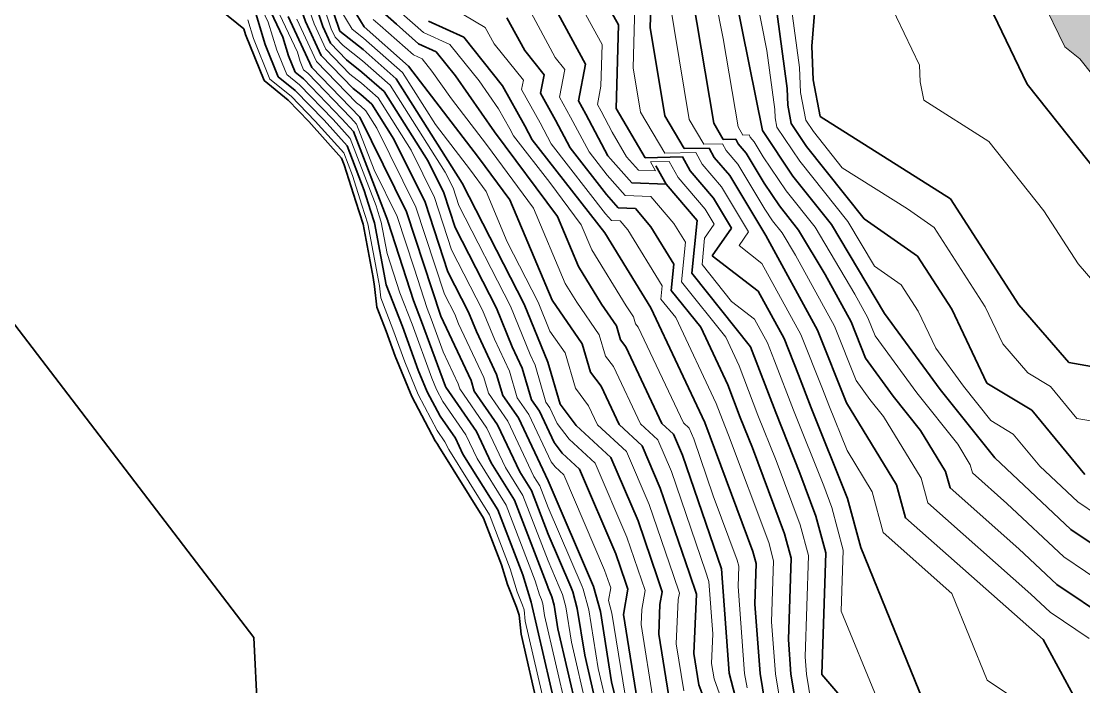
# Model space of a CAD drawing. Header units: millimetres. Extents: x -859836 to 307983, y -308065 to 649894.
# Drawn here: x -314593 to -197118, y -94236 to -20661 of the extents above; entities that cross this region are included whole.
import ezdxf

# ---------------------------------------------------------------- set-up
doc = ezdxf.new("R2010")
doc.units = ezdxf.units.MM
for name, color, linetype, lineweight in [('A-DETL-MBND', 5, 'Continuous', 9), ('C-TOPO', 7, 'Continuous', 9), ('C-TOPO-MAJR', 7, 'Continuous', 35), ('C-TOPO-MINR', 7, 'Continuous', 9)]:
    doc.layers.add(name, color=color, linetype=linetype, lineweight=lineweight)

msp = doc.modelspace()

# ---------------------------------------------------------------- hatches: boundary and pattern name
at = {"layer": 'A-DETL-MBND', "transparency": 33554585}
h = msp.add_hatch(color=1, dxfattribs=at)
h.paths.add_polyline_path([(-759872, -147838), (-751409, -147225), (-749609, -147143), (-733854, -145290), (-730653, -145570), (-721745, -145172), (-720814, -144887), (-719370, -144842), (-700946, -141995), (-695529, -141498), (-691142, -140868), (-678862, -139709), (-676064, -138561), (-673339, -137902), (-666588, -136592), (-665513, -135889), (-664558, -135218), (-662197, -133772), (-661519, -132852), (-659949, -130928), (-651084, -125443), (-650822, -125228), (-650213, -124939), (-646382, -122722), (-642214, -121295), (-640352, -120839), (-632919, -116639), (-632407, -116545), (-631232, -115977), (-624031, -110102), (-618435, -105784), (-615716, -103869), (-610671, -99638), (-609303, -97431), (-608187, -95168), (-606545, -92038), (-605546, -89814), (-602862, -83094), (-597357, -72506), (-595184, -69076), (-591888, -62294), (-588957, -58521), (-588686, -57663), (-586782, -51788), (-586421, -50671), (-585891, -49261), (-584837, -42142), (-583168, -34750), (-583236, -29503), (-581474, -24626), (-579291, -20446), (-577288, -10529), (-577844, -8379), (-576716, -5129), (-576923, -622), (-576761, 3433), (-577514, 8400), (-584433, 17478), (-591451, 26894), (-592059, 27631), (-594253, 29365), (-596698, 31520), (-606682, 39522), (-614114, 48456), (-617877, 53657), (-619367, 54812), (-621388, 57245), (-626371, 64609), (-630225, 76139), (-631882, 80641), (-631321, 82021), (-631047, 88615), (-629216, 99080), (-628971, 99848), (-627656, 101469), (-625202, 104951), (-622310, 108328), (-621916, 108853), (-618287, 112790), (-616954, 119597), (-611965, 123985), (-607391, 123672), (-603528, 125761), (-599346, 128280), (-596175, 130112), (-593901, 131920), (-587341, 139484), (-579017, 149394), (-573792, 168423), (-559581, 167597), (-555765, 171191), (-554261, 171958), (-551262, 173126), (-545079, 176205), (-536568, 178750), (-529133, 181370), (-526344, 189128), (-597518, 189128), (-597518, 207194), (-600686, 199575), (-609478, 188948), (-615919, 179175), (-616544, 177848), (-622914, 167950), (-630994, 157392), (-633191, 154309), (-645163, 133248), (-651286, 125168), (-651764, 119294), (-657364, 118029), (-668886, 104497), (-672322, 98230), (-678809, 91777), (-686744, 84898), (-689449, 82017), (-695207, 77404), (-695380, 71893), (-694273, 69271), (-689492, 45636), (-683652, 33844), (-677737, 19772), (-662028, -2904), (-651984, -24980), (-650691, -30222), (-651908, -42347), (-653635, -63919), (-656698, -68818), (-662024, -76036), (-666896, -86650), (-667567, -88913), (-681751, -105555), (-682213, -106748), (-682594, -107406), (-685917, -108622), (-692036, -110612), (-701719, -112727), (-713390, -117126), (-713858, -117303), (-715899, -118114), (-726309, -122425), (-732752, -123814), (-746954, -124818), (-750353, -125277), (-753407, -127865), (-764669, -132928), (-770641, -133394), (-784358, -129387), (-766211, -147534), (-765162, -147452), (-761763, -147700)])
h.paths.add_polyline_path([(-165073, -63985), (-152433, -63128), (-147212, -62558), (-145468, -61769), (-136004, -54982), (-133768, -53767), (-129949, -51511), (-119584, -45141), (-108212, -38110), (-106147, -37513), (-103534, -36430), (-95440, -33679), (-85435, -28121), (-81217, -27620), (-70310, -23490), (-69569, -23057), (-66354, -22120), (-63531, -20738), (-60354, -18737), (-51173, -14112), (-47726, -11549), (-46080, -8030), (-42098, 1247), (-71582, -3952), (-102491, 171344), (-31433, 183873), (-10665, 66090), (-8344, 71188), (-5480, 80840), (-4976, 82926), (-4345, 84088), (-2338, 91567), (-1942, 95428), (-648, 97607), (-1071, 98220), (-2510, 100800), (-3468, 101999), (-4531, 105589), (-4872, 106391), (-4883, 106838), (-4266, 108209), (-3836, 109670), (-3397, 110774), (-3406, 111243), (-3028, 112006), (-3263, 112804), (-5003, 115819), (-4795, 118868), (-5263, 125250), (-6517, 126820), (-6835, 127207), (-7506, 127369), (-7948, 127596), (-9992, 128520), (-10488, 129121), (-11669, 131806), (-11797, 132101), (-12046, 133135), (-12559, 133970), (-14267, 135969), (-16205, 140122), (-18451, 143457), (-18982, 145256), (-19057, 146525), (-18964, 150253), (-18988, 154876), (-19576, 155921), (-19786, 160906), (-20496, 162914), (-20826, 165369), (-20799, 166915), (-20107, 172970), (-19517, 173820), (-19312, 174558), (-18670, 176101), (-17060, 179067), (-15517, 180705), (-13911, 185702), (-4262, 188301), (-1645, 188923), (-105, 188210), (8503, 183584), (10926, 183912), (12005, 184043), (13640, 184361), (15131, 185109), (17172, 186245), (21649, 186967), (26966, 189922), (27822, 190382), (28403, 191056), (32119, 193617), (35169, 195832), (37685, 197143), (44902, 200225), (45756, 200160), (48502, 199127), (50290, 198574), (51191, 198365), (51921, 198324), (52221, 198344), (54759, 197846), (56032, 196790), (56464, 196469), (57692, 196367), (59108, 196361), (60941, 197154), (66233, 199839), (70130, 201192), (73048, 200979), (76924, 206128), (82127, 208080), (85344, 208780), (86075, 208372), (88573, 207914), (89729, 206890), (91276, 205317), (93776, 203937), (94137, 202344), (94391, 199786), (122336, 197831), (121797, 189716), (125647, 199482), (126089, 201383), (126324, 204787), (126905, 208036), (127554, 210427), (128482, 214073), (128746, 220996), (128473, 222544), (126624, 223852), (126936, 229764), (121612, 232554), (119877, 233364), (114690, 236608), (111762, 238823), (110636, 246522), (110029, 247546), (108783, 253509), (107371, 255011), (105531, 255323), (97841, 258447), (94527, 260036), (90352, 264357), (89017, 265316), (86132, 267662), (83932, 268416), (81219, 269590), (78181, 270815), (77485, 271254), (76016, 271688), (70070, 272996), (65720, 273763), (60235, 273305), (58972, 273395), (52899, 270581), (50487, 269940), (48782, 269681), (44888, 271379), (44155, 271664), (36008, 276151), (32279, 278102), (30572, 279889), (26209, 282046), (25647, 282628), (25305, 282619), (16014, 287701), (12948, 288678), (12218, 290013), (5109, 293561), (1173, 293491), (996, 295848), (-846, 297677), (-3706, 301772), (-4254, 303671), (-5166, 310755), (-5514, 312595), (-5824, 313912), (-11263, 323566), (-11006, 329168), (-11128, 331667), (-19570, 300160), (-119951, 327057), (-119803, 323213), (-126677, 316885), (-131916, 309583), (-138039, 307127), (-139811, 306218), (-145009, 304770), (-152454, 299923), (-155529, 293631), (-156974, 291356), (-164244, 289138), (-169538, 285729), (-171473, 283227), (-175794, 279460), (-179077, 276921), (-181978, 270226), (-183799, 266060), (-186962, 261812), (-188195, 260364), (-189518, 257544), (-192219, 254304), (-192584, 253707), (-193666, 250905), (-195467, 243388), (-196196, 242827), (-194515, 241920), (-193117, 240272), (-191870, 238552), (-189445, 238099), (-187379, 238829), (-181196, 237496), (-175260, 234188), (-174712, 233864), (-173921, 232781), (-172965, 231563), (-172393, 230212), (-171401, 229395), (-170346, 228036), (-168731, 226171), (-166947, 224795), (-166149, 223746), (-163251, 221790), (-159390, 213002), (-157244, 207107), (-158125, 203750), (-158684, 200374), (-157805, 198095), (-156223, 195786), (-156238, 193540), (-155648, 190949), (-154491, 184489), (-154880, 182143), (-154447, 180199), (-153070, 178898), (-149834, 176505), (-139965, 171530), (-138126, 170600), (-129357, 164765), (-128806, 164582), (-125625, 162125), (-121962, 159155), (-118169, 147987), (-115529, 142356), (-110100, 136364), (-104170, 130983), (-102874, 130179), (-102493, 125049), (-102587, 124307), (-102565, 123298), (-101236, 116731), (-101075, 108354), (-100903, 103207), (-100752, 100763), (-102347, 94828), (-103663, 92538), (-105020, 75873), (-113779, 78871), (-115927, 80336), (-116767, 79773), (-118030, 78279), (-120019, 71407), (-121727, 70570), (-124911, 67739), (-132123, 62869), (-134503, 61669), (-142143, 63655), (-144511, 65162), (-146330, 66255), (-93930, -25754), (-156629, -61462), (-204703, 22951), (-203169, 15882), (-200858, 9097), (-201011, 7340), (-201672, 4283), (-201800, 3453), (-202205, -1962), (-203074, -4336), (-205085, -7779), (-205398, -8805), (-204303, -12916), (-199204, -23507), (-197559, -24806), (-188446, -36297), (-186232, -39786), (-180001, -45528), (-178692, -50309), (-178316, -54011), (-176500, -58311), (-174921, -60229), (-168457, -62865), (-166443, -63531)])
h.paths.add_polyline_path([(-36382, 9575), (-36325, 9655), (-34497, 11838), (-31400, 15158), (-30158, 17103), (-28972, 19503), (-28725, 20204), (-24454, 28194), (-23969, 29653), (-22045, 35862), (-19945, 43004), (-18884, 49386), (-18505, 51142), (-18308, 51427), (-16088, 53703), (-14034, 56286), (-13124, 58389), (-12183, 60477), (-11466, 63512), (-44854, 57625), (-36383, 9584)])
h.paths.add_polyline_path([(-209307, 23977), (-205832, 24933), (-214036, 39337), (-155029, 72942), (-156196, 75860), (-157267, 77483), (-160083, 79252), (-162327, 81007), (-168562, 82322), (-171974, 82266), (-174895, 81970), (-178745, 82443), (-179832, 82459), (-182806, 83026), (-187870, 82820), (-190987, 82764), (-196740, 84867), (-206215, 90085), (-217797, 93191), (-220523, 94762), (-239193, 68099), (-236586, 66371), (-231472, 54327), (-229323, 51595), (-228392, 47968), (-224245, 38986), (-223941, 37016), (-223700, 36083), (-223413, 35510), (-223235, 34196), (-219932, 30913), (-219720, 30002), (-218890, 29933), (-218583, 30355), (-217413, 29932), (-217322, 28983), (-216667, 27680), (-215596, 26462), (-211752, 24276), (-211629, 24261)])
h.paths.add_polyline_path([(-104493, 32511), (-108740, 34478), (-111033, 34745), (-118279, 38197), (-121109, 39560), (-122686, 40146), (-124886, 42576), (-127774, 45075), (-127284, 49019), (-127353, 51467), (-126249, 53628), (-124638, 56522), (-122874, 56919), (-121333, 61662), (-118149, 64493), (-116851, 64289), (-109895, 61749), (-101431, 62897), (-97222, 57624), (-96994, 51839), (-95461, 45135), (-95182, 39024), (-97809, 35660), (-102505, 32673), (-103546, 32588)])
h.paths.add_polyline_path([(113952, 54850), (115144, 57676), (119371, 59200), (123981, 58308), (134122, 70221), (135206, 75484), (130794, 79482), (129640, 81238), (129018, 81691), (127052, 82907), (123829, 87412), (118436, 89438), (114649, 87913), (114523, 86104), (79787, 88533), (80974, 86559), (82982, 83414), (85870, 80693), (86415, 79732), (87156, 79254), (93254, 77937), (101112, 77088), (101690, 76657), (110303, 71926), (111655, 70038), (112330, 66003), (112029, 63955), (112025, 61722), (110833, 58895), (111202, 55882), (113573, 54992)])
h.paths.add_polyline_path([(46473, 90893), (46450, 90966), (46450, 90942)])
h.paths.add_polyline_path([(114914, 91699), (116742, 96586), (117222, 99339), (116281, 100813), (115714, 103134), (115083, 94112)])
h.paths.add_polyline_path([(77815, 91772), (81254, 140961), (77947, 134003), (77391, 132850), (76263, 127858), (75504, 126378), (70686, 116776), (69491, 114040), (69325, 112455), (69905, 111212), (72496, 104740), (73767, 102718), (74214, 102059), (75304, 98529), (75680, 97769), (77652, 92229)])
h.paths.add_polyline_path([(-430559, 174792), (-396358, 223636), (-410299, 232491), (-417613, 235355), (-425156, 238606), (-444149, 250578), (-452510, 252436), (-452510, 191303), (-451929, 191053), (-450916, 184024), (-444554, 181215), (-442283, 180124), (-434174, 176436)])
h.paths.add_polyline_path([(-462933, 188895), (-462489, 189128), (-463513, 189128)])
h.paths.add_polyline_path([(20902, 189411), (-15527, 199172), (-17080, 193377), (-157146, 230908), (-144206, 279204), (-133097, 276228), (-125333, 305205), (85106, 248818), (77341, 219841), (66233, 222817), (60021, 199635), (26079, 208730), (21836, 192894)])
h.paths.add_polyline_path([(-305163, 308526), (-297168, 312758), (-330807, 321772), (-305961, 308938)])
h.paths.add_polyline_path([(-101365, 344853), (-99267, 352685), (-106132, 348019), (-107260, 346432), (-107015, 346367)])
h.paths.add_polyline_path([(-77617, 359195), (-72055, 379953), (-74944, 376393), (-78127, 372078), (-79002, 371144), (-83284, 366025), (-86114, 364172), (-90178, 362561), (-78095, 359323)])
h.paths.add_polyline_path([(-70949, 384081), (-49147, 465447), (10755, 449396), (10427, 451476), (10340, 452557), (9561, 454240), (5848, 461010), (3088, 465731), (3916, 466341), (3829, 466873), (4301, 472115), (5273, 480727), (5235, 481311), (1254, 490409), (398, 499801), (248, 500675), (1538, 508051), (2399, 515172), (5336, 526780), (6042, 528818), (11319, 535892), (14764, 542803), (21028, 556609), (22026, 559450), (25679, 567225), (23762, 595967), (26857, 602002), (42608, 602571), (44738, 607162), (48181, 613963), (49550, 615647), (53154, 622325), (47956, 649894), (47874, 649894), (42817, 647426), (40858, 646138), (35158, 640491), (29786, 634475), (27764, 633773), (23010, 631806), (12648, 627092), (6576, 623443), (5459, 622546), (3132, 622423), (937, 621697), (-3757, 621182), (-10336, 620725), (-17509, 618636), (-20466, 617651), (-26978, 615727), (-29360, 614862), (-36198, 612616), (23495, 596621), (-6839, 483415), (-62468, 498321), (-61154, 491830), (-59928, 489468), (-56843, 481884), (-56752, 481249), (-55996, 465839), (-55728, 464742), (-55062, 458604), (-54604, 453643), (-54849, 452204), (-55585, 448717), (-57347, 441004), (-59178, 436511), (-62836, 421846), (-64420, 417337), (-65373, 414138), (-67663, 409612), (-67833, 408961), (-68221, 406728), (-67446, 402371), (-67164, 401641), (-67454, 400728), (-68102, 398277), (-69211, 394395), (-69530, 393435), (-70271, 388744), (-70595, 386619)])
h.paths.add_polyline_path([(-72390, 518021), (-67541, 536118), (-118601, 549800), (-111350, 544573), (-102792, 541248), (-98322, 538930), (-89693, 534294), (-86179, 534292), (-80614, 527648), (-74938, 522052), (-72698, 518856)])
h.paths.add_polyline_path([(-136180, 559285), (-135118, 563249), (-136667, 559600)])
h.paths.add_polyline_path([(-54600, 584415), (-47886, 609472), (-50553, 609641), (-55313, 609698), (-62008, 606325), (-64948, 609251), (-80643, 608301), (-83770, 607896), (-87388, 606897), (-94432, 606828), (-97621, 607514), (-101540, 606576), (-111704, 601349), (-115028, 602044), (-116464, 600991), (-56960, 585047)])
h.paths.add_polyline_path([(-105893, 632098), (-77034, 642660), (-60117, 645580), (-52045, 639137), (-36907, 649894), (-98339, 649894), (-105228, 633665)])

# ---------------------------------------------------------------- linework, layer by layer
at = {"layer": 'C-TOPO', "lineweight": 35}
for p, q in [((-289998, -21516), (-292497, -19471)), ((-289807, -22137), (-289998, -21516)), ((-287747, -27227), (-289807, -22137)), ((-285070, -29403), (-287747, -27227)), ((-282792, -31762), (-285070, -29403)), ((-279176, -35783), (-282792, -31762)), ((-278890, -36525), (-279176, -35783)), ((-277614, -40573), (-278890, -36525)), ((-276798, -43111), (-277614, -40573)), ((-275689, -48986), (-276798, -43111)), ((-275521, -49993), (-275689, -48986)), ((-275277, -52259), (-275521, -49993)), ((-274241, -54915), (-275277, -52259)), ((-315773, -53585), (-288876, -88796)), ((-273234, -57674), (-274241, -54915)), ((-271423, -62131), (-273234, -57674)), ((-268813, -67039), (-271423, -62131)), ((-268558, -67407), (-268813, -67039)), ((-268434, -67668), (-268558, -67407)), ((-263488, -75605), (-268434, -67668)), ((-261509, -80752), (-263488, -75605)), ((-260840, -82915), (-261509, -80752)), ((-259854, -85425), (-260840, -82915)), ((-259547, -86307), (-259854, -85425)), ((-259330, -88438), (-259547, -86307)), ((-288876, -88796), (-287023, -125711)), ((-257299, -97166), (-259330, -88438))]:
    msp.add_line(p, q, dxfattribs=at)
at = {"layer": 'C-TOPO-MAJR'}
for p, q in [((-241287, -12415), (-238036, -31923)), ((-236468, -13738), (-232653, -32739)), ((-226359, -13273), (-227182, -23433)), ((-210176, -13469), (-203372, -27602)), ((-231648, -15061), (-229917, -28086)), ((-251371, -15951), (-248556, -21070)), ((-280796, -17494), (-279355, -21759)), ((-279176, -17176), (-276680, -21294)), ((-244922, -16742), (-245044, -21353)), ((-284034, -18130), (-283170, -20689)), ((-282415, -17812), (-281262, -21224)), ((-256138, -18110), (-252191, -25397)), ((-288892, -19083), (-287615, -23219)), ((-286985, -19618), (-285676, -22425)), ((-274669, -19631), (-273120, -20977)), ((-285077, -20153), (-282459, -25766)), ((-283170, -20689), (-281424, -24430)), ((-273120, -20977), (-270671, -23141)), ((-269559, -20661), (-265671, -22428)), ((-260905, -20269), (-258931, -23912)), ((-248556, -21070), (-248801, -30292)), ((-281262, -21224), (-280390, -23095)), ((-279355, -21759), (-276800, -23783)), ((-276680, -21294), (-271782, -25621)), ((-245044, -21353), (-243418, -31107)), ((-287615, -23219), (-286170, -26791)), ((-285676, -22425), (-285037, -24493)), ((-280390, -23095), (-278623, -24923)), ((-270671, -23141), (-268727, -24024)), ((-265671, -22428), (-261369, -27785)), ((-227182, -23433), (-227038, -27127)), ((-285037, -24493), (-284315, -26279)), ((-281424, -24430), (-277892, -28087)), ((-276800, -23783), (-273127, -27028)), ((-268727, -24024), (-266576, -26703)), ((-258931, -23912), (-256780, -26591)), ((-282459, -25766), (-277160, -31252)), ((-278623, -24923), (-276920, -26273)), ((-271782, -25621), (-264047, -35721)), ((-252191, -25397), (-252990, -29456)), ((-286170, -26791), (-284291, -28318)), ((-284315, -26279), (-283375, -27042)), ((-276920, -26273), (-274471, -28436)), ((-266576, -26703), (-262269, -32878)), ((-256780, -26591), (-257180, -28620)), ((-283375, -27042), (-279136, -31431)), ((-277892, -28087), (-277040, -28762)), ((-273127, -27028), (-265826, -38564)), ((-261369, -27785), (-258902, -32231)), ((-229917, -28086), (-229846, -29933)), ((-227038, -27127), (-226254, -31201)), ((-203372, -27602), (-191212, -42935)), ((-284291, -28318), (-281112, -31610)), ((-277040, -28762), (-275816, -29844)), ((-274471, -28436), (-269604, -36126)), ((-257180, -28620), (-255535, -31585)), ((-275816, -29844), (-273382, -33689)), ((-252990, -29456), (-252168, -30938)), ((-248801, -30292), (-245606, -35748)), ((-229846, -29933), (-229454, -31970)), ((-281112, -31610), (-278575, -34431)), ((-279136, -31431), (-277867, -32841)), ((-277160, -31252), (-271996, -41736)), ((-255535, -31585), (-253904, -34650)), ((-252168, -30938), (-249721, -35536)), ((-243418, -31107), (-241289, -34745)), ((-226254, -31201), (-211836, -40311)), ((-277867, -32841), (-274060, -42740)), ((-262269, -32878), (-255318, -42234)), ((-258902, -32231), (-258086, -33764)), ((-238036, -31923), (-236971, -33742)), ((-232653, -32739), (-229265, -37780)), ((-229454, -31970), (-227759, -34491)), ((-273382, -33689), (-269939, -40678)), ((-258086, -33764), (-250064, -44069)), ((-236971, -33742), (-235597, -33713)), ((-235597, -33713), (-235315, -34225)), ((-278575, -34431), (-276671, -39381)), ((-253904, -34650), (-249893, -39802)), ((-241289, -34745), (-238541, -34687)), ((-238541, -34687), (-237976, -35711)), ((-235315, -34225), (-234459, -35227)), ((-234459, -35227), (-232464, -38549)), ((-227759, -34491), (-221378, -42506)), ((-269604, -36126), (-267883, -39621)), ((-264047, -35721), (-260572, -40399)), ((-249721, -35536), (-247092, -38522)), ((-245606, -35748), (-241485, -35662)), ((-241485, -35662), (-240638, -37198)), ((-237976, -35711), (-236265, -37714)), ((-243300, -38684), (-244428, -36636)), ((-240638, -37198), (-238071, -40202)), ((-265826, -38564), (-258980, -51951)), ((-247092, -38522), (-243300, -38684)), ((-243300, -38684), (-239878, -42689)), ((-236265, -37714), (-232275, -44360)), ((-232464, -38549), (-230770, -41070)), ((-229265, -37780), (-225011, -43124)), ((-276671, -39381), (-275977, -41581)), ((-267883, -39621), (-266619, -43466)), ((-249893, -39802), (-248578, -41295)), ((-269939, -40678), (-267411, -48368)), ((-260572, -40399), (-255905, -51511)), ((-238071, -40202), (-236076, -43525)), ((-230770, -41070), (-228643, -43742)), ((-211836, -40311), (-204290, -51999)), ((-275977, -41581), (-275534, -42960)), ((-271996, -41736), (-268204, -53270)), ((-255318, -42234), (-252985, -47790)), ((-248578, -41295), (-246682, -41376)), ((-246682, -41376), (-244971, -43379)), ((-275534, -42960), (-274241, -49805)), ((-274060, -42740), (-274052, -42766)), ((-274052, -42766), (-274046, -42783)), ((-274046, -42783), (-274031, -42864)), ((-274031, -42864), (-271223, -51538)), ((-244971, -43379), (-242437, -47510)), ((-239878, -42689), (-240458, -48499)), ((-225011, -43124), (-219131, -52970)), ((-221378, -42506), (-215483, -46640)), ((-266619, -43466), (-262055, -52391)), ((-250064, -44069), (-244996, -52330)), ((-236076, -43525), (-238189, -46583)), ((-232275, -44360), (-226538, -54820)), ((-228643, -43742), (-225703, -48665)), ((-238189, -46583), (-233110, -50515)), ((-215483, -46640), (-211711, -52485)), ((-252985, -47790), (-250451, -51921)), ((-242437, -47510), (-242727, -50414)), ((-267411, -48368), (-265130, -52830)), ((-240458, -48499), (-233946, -56670)), ((-225703, -48665), (-222835, -53895)), ((-274241, -49805), (-272441, -54425)), ((-242727, -50414), (-239471, -54500)), ((-271223, -51538), (-270323, -53847)), ((-255905, -51511), (-252575, -56332)), ((-233110, -50515), (-230242, -55745)), ((-265130, -52830), (-264258, -54958)), ((-262055, -52391), (-260311, -56646)), ((-258980, -51951), (-256364, -58334)), ((-250451, -51921), (-248785, -54331)), ((-244996, -52330), (-239012, -65017)), ((-211711, -52485), (-207832, -60655)), ((-204290, -51999), (-198754, -58403)), ((-270323, -53847), (-267696, -61045)), ((-268204, -53270), (-264861, -60390)), ((-222835, -53895), (-221238, -57906)), ((-219131, -52970), (-213003, -61384)), ((-272441, -54425), (-270690, -59223)), ((-264258, -54958), (-262029, -59705)), ((-248785, -54331), (-248328, -55890)), ((-239471, -54500), (-236479, -60843)), ((-226538, -54820), (-223345, -62843)), ((-252575, -56332), (-251660, -59449)), ((-248328, -55890), (-247743, -56668)), ((-230242, -55745), (-228645, -59757)), ((-260311, -56646), (-259197, -59019)), ((-247743, -56668), (-243754, -65126)), ((-233946, -56670), (-231179, -63930)), ((-256364, -58334), (-254992, -63009)), ((-221238, -57906), (-218174, -62114)), ((-198754, -58403), (-184962, -60766)), ((-270690, -59223), (-269705, -61646)), ((-262029, -59705), (-261345, -62035)), ((-259197, -59019), (-258168, -62522)), ((-251660, -59449), (-250490, -61006)), ((-228645, -59757), (-227262, -63386)), ((-267696, -61045), (-267684, -61074)), ((-267684, -61074), (-267667, -61106)), ((-264861, -60390), (-264521, -61548)), ((-250490, -61006), (-248495, -65235)), ((-236479, -60843), (-235096, -64473)), ((-207832, -60655), (-202856, -63672)), ((-269705, -61646), (-268286, -64313)), ((-267667, -61106), (-264268, -66016)), ((-264521, -61548), (-261949, -65264)), ((-261345, -62035), (-259630, -64513)), ((-218174, -62114), (-215152, -65892)), ((-213003, -61384), (-206959, -68941)), ((-258168, -62522), (-257311, -63761)), ((-254992, -63009), (-253237, -65345)), ((-227262, -63386), (-223243, -73427)), ((-223345, -62843), (-217815, -71931)), ((-268286, -64313), (-266587, -66768)), ((-259630, -64513), (-256337, -71472)), ((-257311, -63761), (-255664, -67240)), ((-235096, -64473), (-233756, -67820)), ((-231179, -63930), (-228500, -70623)), ((-202856, -63672), (-197003, -70756)), ((-261949, -65264), (-259479, -70484)), ((-253237, -65345), (-249407, -68890)), ((-248495, -65235), (-245942, -67599)), ((-243754, -65126), (-242477, -66308)), ((-239012, -65017), (-233695, -79270)), ((-266587, -66768), (-265763, -68508)), ((-264268, -66016), (-262621, -69496)), ((-242477, -66308), (-241474, -68644)), ((-215152, -65892), (-212387, -70436)), ((-255664, -67240), (-254787, -68408)), ((-245942, -67599), (-243935, -72271)), ((-233756, -67820), (-230211, -77322)), ((-265763, -68508), (-261909, -74693)), ((-254787, -68408), (-252872, -70181)), ((-249407, -68890), (-246396, -75898)), ((-241474, -68644), (-237179, -81217)), ((-206959, -68941), (-198542, -76846)), ((-262621, -69496), (-260052, -73619)), ((-259479, -70484), (-258194, -72545)), ((-252872, -70181), (-248858, -79525)), ((-212387, -70436), (-211899, -72243)), ((-256337, -71472), (-251319, -83152)), ((-228500, -70623), (-226727, -75374)), ((-258194, -72545), (-256337, -77376)), ((-243935, -72271), (-240714, -81701)), ((-217815, -71931), (-216839, -75545)), ((-211899, -72243), (-204289, -78983)), ((-260052, -73619), (-256370, -83195)), ((-223243, -73427), (-221779, -78847)), ((-261909, -74693), (-259148, -81874)), ((-246396, -75898), (-244249, -82185)), ((-226727, -75374), (-225629, -79439)), ((-216839, -75545), (-201619, -89025)), ((-256337, -77376), (-253843, -83181)), ((-230211, -77322), (-229479, -80032)), ((-198542, -76846), (-194198, -79779)), ((-248858, -79525), (-247784, -82668)), ((-233695, -79270), (-233329, -80625)), ((-225629, -79439), (-226079, -92884)), ((-221779, -78847), (-213943, -98016)), ((-204289, -78983), (-200080, -82936)), ((-233329, -80625), (-233479, -85106)), ((-229479, -80032), (-229779, -88995)), ((-259148, -81874), (-258215, -84892)), ((-244249, -82185), (-243727, -83729)), ((-240714, -81701), (-239932, -84018)), ((-237179, -81217), (-236322, -92730)), ((-256370, -83195), (-256359, -83230)), ((-256359, -83230), (-255916, -84312)), ((-253843, -83181), (-253618, -83732)), ((-251319, -83152), (-250563, -85917)), ((-247784, -82668), (-247523, -83441)), ((-200080, -82936), (-191393, -88802)), ((-255916, -84312), (-255664, -85234)), ((-253618, -83732), (-253114, -85575)), ((-247523, -83441), (-248013, -86258)), ((-243727, -83729), (-243972, -85138)), ((-239932, -84018), (-240219, -90573)), ((-258215, -84892), (-255380, -97070)), ((-255664, -85234), (-255249, -87824)), ((-253114, -85575), (-252283, -90757)), ((-243972, -85138), (-244116, -88416)), ((-233479, -85106), (-232908, -92781)), ((-250563, -85917), (-249318, -93689)), ((-248013, -86258), (-246352, -96622)), ((-255249, -87824), (-253123, -96958)), ((-244116, -88416), (-243009, -95324)), ((-229779, -88995), (-229493, -92833)), ((-201619, -89025), (-197234, -97030)), ((-252283, -90757), (-250866, -96846)), ((-240219, -90573), (-239665, -94027)), ((-236322, -92730), (-233747, -102587)), ((-232908, -92781), (-232366, -95956)), ((-249318, -93689), (-248609, -96734)), ((-229493, -92833), (-228410, -99182)), ((-226079, -92884), (-221176, -98599)), ((-239665, -94027), (-237703, -99361))]:
    msp.add_line(p, q, dxfattribs=at)
at = {"layer": 'C-TOPO-MINR'}
for p, q in [((-204303, -12916), (-199204, -23507)), ((-238877, -13076), (-236970, -22577)), ((-234058, -14400), (-232150, -23900)), ((-253755, -17031), (-251781, -20674)), ((-243166, -16884), (-240727, -31515)), ((-283225, -17971), (-282216, -20956)), ((-281605, -17653), (-280309, -21491)), ((-218679, -18451), (-215277, -25517)), ((-287939, -19351), (-287284, -20754)), ((-286031, -19886), (-284067, -24095)), ((-279266, -19468), (-278018, -21526)), ((-273664, -18800), (-271339, -20819)), ((-265665, -19960), (-263288, -21348)), ((-258521, -19189), (-255561, -24655)), ((-246739, -18906), (-246922, -25822)), ((-229415, -19247), (-228549, -25760)), ((-289543, -20514), (-288904, -22582)), ((-287284, -20754), (-286326, -23856)), ((-284124, -20421), (-281942, -25098)), ((-282216, -20956), (-280907, -23762)), ((-275675, -20462), (-274900, -21135)), ((-274900, -21135), (-271227, -24381)), ((-271339, -20819), (-270115, -21901)), ((-251781, -20674), (-250373, -23233)), ((-280309, -21491), (-279872, -22427)), ((-278018, -21526), (-276740, -22538)), ((-270115, -21901), (-267199, -23226)), ((-263288, -21348), (-262301, -23170)), ((-288904, -22582), (-287098, -27047)), ((-279872, -22427), (-278989, -23341)), ((-278989, -23341), (-276860, -25028)), ((-276740, -22538), (-272455, -26324)), ((-267199, -23226), (-263973, -27244)), ((-262301, -23170), (-259075, -27188)), ((-250373, -23233), (-250496, -27844)), ((-236970, -22577), (-235344, -32331)), ((-286326, -23856), (-285242, -26535)), ((-284067, -24095), (-283748, -25129)), ((-280907, -23762), (-278258, -26505)), ((-271227, -24381), (-270255, -24822)), ((-255561, -24655), (-254485, -25994)), ((-232150, -23900), (-231285, -30413)), ((-199204, -23507), (-197559, -24806)), ((-283748, -25129), (-283387, -26022)), ((-281942, -25098), (-277526, -29670)), ((-276860, -25028), (-273799, -27732)), ((-270255, -24822), (-269179, -26162)), ((-246922, -25822), (-246110, -30700)), ((-228549, -25760), (-228442, -28530)), ((-215277, -25517), (-215205, -27364)), ((-197559, -24806), (-188446, -36297)), ((-285242, -26535), (-283833, -27680)), ((-283387, -26022), (-282917, -26404)), ((-282917, -26404), (-278148, -31341)), ((-278258, -26505), (-276980, -27517)), ((-272455, -26324), (-268804, -32092)), ((-269179, -26162), (-267026, -29249)), ((-254485, -25994), (-255085, -29038)), ((-287098, -27047), (-284749, -28956)), ((-283833, -27680), (-280124, -31520)), ((-276980, -27517), (-275144, -29140)), ((-273799, -27732), (-267715, -37345)), ((-263973, -27244), (-261819, -30331)), ((-259075, -27188), (-259275, -28203)), ((-250496, -27844), (-250896, -29874)), ((-215205, -27364), (-214813, -29401)), ((-284749, -28956), (-282100, -31699)), ((-275144, -29140), (-271493, -34908)), ((-267026, -29249), (-263158, -34299)), ((-259275, -28203), (-257218, -31908)), ((-255085, -29038), (-253851, -31262)), ((-228442, -28530), (-227854, -31585)), ((-277526, -29670), (-277100, -30007)), ((-277100, -30007), (-276488, -30548)), ((-261819, -30331), (-260585, -32555)), ((-250896, -29874), (-250484, -30615)), ((-231285, -30413), (-231249, -31336)), ((-214813, -29401), (-207604, -33956)), ((-282100, -31699), (-278928, -35226)), ((-280124, -31520), (-278221, -33636)), ((-278148, -31341), (-277514, -32047)), ((-276488, -30548), (-275271, -32470)), ((-253851, -31262), (-251812, -35093)), ((-250484, -30615), (-249261, -32914)), ((-246110, -30700), (-243447, -35247)), ((-240727, -31515), (-239130, -34244)), ((-231249, -31336), (-231053, -32354)), ((-227854, -31585), (-227007, -32846)), ((-277514, -32047), (-275575, -37086)), ((-275271, -32470), (-270968, -41207)), ((-268804, -32092), (-264936, -37142)), ((-260585, -32555), (-260177, -33321)), ((-257218, -31908), (-255995, -34207)), ((-235344, -32331), (-234812, -33241)), ((-231053, -32354), (-228512, -36135)), ((-227007, -32846), (-223816, -36854)), ((-278221, -33636), (-275365, -41060)), ((-260177, -33321), (-256166, -38473)), ((-249261, -32914), (-247664, -35642)), ((-234812, -33241), (-234125, -33226)), ((-234125, -33226), (-233984, -33482)), ((-233984, -33482), (-233556, -33983)), ((-233556, -33983), (-232558, -35644)), ((-207604, -33956), (-201524, -41623)), ((-278928, -35226), (-277976, -37701)), ((-271493, -34908), (-268911, -40150)), ((-263158, -34299), (-257945, -41316)), ((-255995, -34207), (-249979, -41935)), ((-251812, -35093), (-249807, -37669)), ((-243447, -35247), (-240013, -35175)), ((-240013, -35175), (-239307, -36455)), ((-239130, -34244), (-237069, -34200)), ((-237069, -34200), (-236645, -34968)), ((-236645, -34968), (-235362, -36470)), ((-247664, -35642), (-246349, -37135)), ((-245017, -36192), (-242957, -36149)), ((-244453, -37216), (-245017, -36192)), ((-242957, -36149), (-241969, -37941)), ((-232558, -35644), (-230017, -39425)), ((-228512, -36135), (-223195, -42815)), ((-275575, -37086), (-273025, -42265)), ((-267715, -37345), (-266854, -39092)), ((-264936, -37142), (-263199, -39481)), ((-246349, -37135), (-244453, -37216)), ((-239307, -36455), (-237168, -38958)), ((-235362, -36470), (-232369, -41454)), ((-223816, -36854), (-216607, -41409)), ((-277976, -37701), (-276940, -40988)), ((-256166, -38473), (-252691, -43151)), ((-249807, -37669), (-247835, -39909)), ((-241969, -37941), (-238975, -41446)), ((-266854, -39092), (-266222, -41015)), ((-263199, -39481), (-260866, -45037)), ((-247835, -39909), (-244991, -40030)), ((-237168, -38958), (-234176, -43942)), ((-230017, -39425), (-226827, -43433)), ((-276940, -40988), (-276278, -43049)), ((-275365, -41060), (-275014, -42174)), ((-268911, -40150), (-267015, -45917)), ((-266222, -41015), (-260517, -52171)), ((-244991, -40030), (-242424, -43034)), ((-275014, -42174), (-274790, -42871)), ((-273025, -42265), (-271152, -47962)), ((-270968, -41207), (-267808, -50819)), ((-257945, -41316), (-254445, -49651)), ((-249979, -41935), (-249321, -42682)), ((-238975, -41446), (-237977, -43107)), ((-232369, -41454), (-231522, -42715)), ((-216607, -41409), (-213660, -43476)), ((-201524, -41623), (-197751, -47467)), ((-276278, -43049), (-275093, -49323)), ((-274790, -42871), (-274136, -46334)), ((-252691, -43151), (-251525, -45929)), ((-249321, -42682), (-248373, -42722)), ((-248373, -42722), (-247518, -43724)), ((-242424, -43034), (-241157, -45100)), ((-237977, -43107), (-239033, -44636)), ((-231522, -42715), (-230459, -44051)), ((-226827, -43433), (-222417, -50817)), ((-223195, -42815), (-220255, -47738)), ((-247518, -43724), (-243716, -49920)), ((-239033, -44636), (-239323, -47541)), ((-234176, -43942), (-235232, -45471)), ((-230459, -44051), (-228989, -46512)), ((-213660, -43476), (-208000, -52242)), ((-260866, -45037), (-257443, -51731)), ((-241157, -45100), (-241592, -49457)), ((-235232, -45471), (-232693, -47437)), ((-274136, -46334), (-272732, -50671)), ((-267015, -45917), (-263592, -52611)), ((-251525, -45929), (-247723, -52125)), ((-228989, -46512), (-224687, -54358)), ((-271152, -47962), (-269714, -52404)), ((-239323, -47541), (-236067, -51627)), ((-232693, -47437), (-228390, -55283)), ((-220255, -47738), (-217307, -49805)), ((-197751, -47467), (-194983, -50669)), ((-275093, -49323), (-274994, -49916)), ((-274994, -49916), (-274850, -51248)), ((-254445, -49651), (-253178, -51716)), ((-243716, -49920), (-243861, -51372)), ((-241592, -49457), (-236708, -55585)), ((-217307, -49805), (-215421, -52727)), ((-274850, -51248), (-273500, -54713)), ((-272732, -50671), (-271382, -54136)), ((-267808, -50819), (-266667, -53050)), ((-243861, -51372), (-242233, -53415)), ((-236067, -51627), (-233528, -53593)), ((-222417, -50817), (-220983, -53432)), ((-269714, -52404), (-269263, -53559)), ((-263592, -52611), (-262284, -55802)), ((-260517, -52171), (-258338, -57490)), ((-257443, -51731), (-256135, -54922)), ((-253178, -51716), (-250680, -55332)), ((-247723, -52125), (-246891, -53331)), ((-215421, -52727), (-213482, -56813)), ((-208000, -52242), (-206061, -56327)), ((-269263, -53559), (-267929, -57216)), ((-266667, -53050), (-266231, -54114)), ((-246891, -53331), (-246662, -54110)), ((-242233, -53415), (-237746, -62930)), ((-233528, -53593), (-232094, -56208)), ((-220983, -53432), (-220184, -55438)), ((-273500, -54713), (-272186, -58312)), ((-271382, -54136), (-269193, -60134)), ((-266231, -54114), (-263445, -60047)), ((-256135, -54922), (-254470, -57333)), ((-246662, -54110), (-246369, -54499)), ((-246369, -54499), (-241383, -65071)), ((-224687, -54358), (-222291, -60375)), ((-262284, -55802), (-260613, -59362)), ((-250680, -55332), (-249994, -57670)), ((-236708, -55585), (-235213, -58757)), ((-232094, -56208), (-231296, -58213)), ((-228390, -55283), (-225995, -61300)), ((-220184, -55438), (-215589, -61749)), ((-206061, -56327), (-203293, -59529)), ((-267929, -57216), (-266278, -60733)), ((-258338, -57490), (-257781, -58676)), ((-254470, -57333), (-253326, -61229)), ((-213482, -56813), (-210418, -61020)), ((-272186, -58312), (-270716, -61931)), ((-257781, -58676), (-256580, -62766)), ((-249994, -57670), (-249116, -58837)), ((-231296, -58213), (-229220, -63658)), ((-260613, -59362), (-259757, -62279)), ((-249116, -58837), (-246125, -65181)), ((-235213, -58757), (-233137, -64202)), ((-203293, -59529), (-200805, -61038)), ((-269193, -60134), (-268695, -61360)), ((-266278, -60733), (-266110, -61305)), ((-263445, -60047), (-262933, -61792)), ((-222291, -60375), (-220759, -62478)), ((-210418, -61020), (-207396, -64798)), ((-200805, -61038), (-197878, -64580)), ((-270716, -61931), (-268596, -65916)), ((-268695, -61360), (-267977, -62709)), ((-266110, -61305), (-263108, -65640)), ((-262933, -61792), (-260789, -64889)), ((-253326, -61229), (-251863, -63176)), ((-225995, -61300), (-225303, -63115)), ((-215589, -61749), (-211056, -67416)), ((-267977, -62709), (-265427, -66392)), ((-259757, -62279), (-258470, -64137)), ((-256580, -62766), (-256151, -63385)), ((-256151, -63385), (-255328, -65125)), ((-251863, -63176), (-250866, -65290)), ((-237746, -62930), (-237054, -64745)), ((-225303, -63115), (-223294, -68135)), ((-220759, -62478), (-219248, -64367)), ((-258470, -64137), (-256001, -69356)), ((-233137, -64202), (-231128, -69222)), ((-229220, -63658), (-225872, -72025)), ((-219248, -64367), (-215101, -71184)), ((-197878, -64580), (-190982, -65761)), ((-263108, -65640), (-261050, -69990)), ((-260789, -64889), (-257908, -70978)), ((-255328, -65125), (-254012, -66876)), ((-250866, -65290), (-247675, -68244)), ((-246125, -65181), (-244210, -66953)), ((-241383, -65071), (-240745, -65662)), ((-240745, -65662), (-240243, -66830)), ((-237054, -64745), (-236384, -66418)), ((-207396, -64798), (-204908, -66306)), ((-268596, -65916), (-267746, -67144)), ((-265427, -66392), (-264192, -69002)), ((-254012, -66876), (-251140, -69535)), ((-244210, -66953), (-242704, -70457)), ((-240243, -66830), (-238096, -73117)), ((-236384, -66418), (-231953, -78296)), ((-204908, -66306), (-201981, -69848)), ((-267746, -67144), (-267335, -68014)), ((-267335, -68014), (-262838, -75229)), ((-223294, -68135), (-220529, -72679)), ((-211056, -67416), (-209673, -69688)), ((-264192, -69002), (-260980, -74156)), ((-247675, -68244), (-245166, -74084)), ((-231128, -69222), (-228469, -76348)), ((-261050, -69990), (-259123, -73082)), ((-256001, -69356), (-255562, -69940)), ((-255562, -69940), (-254604, -70826)), ((-251140, -69535), (-247627, -77712)), ((-242704, -70457), (-238946, -81459)), ((-209673, -69688), (-209429, -70592)), ((-201981, -69848), (-197772, -73801)), ((-257908, -70978), (-257266, -72008)), ((-254604, -70826), (-250088, -81339)), ((-215101, -71184), (-214369, -73894)), ((-209429, -70592), (-205624, -73962)), ((-257266, -72008), (-256337, -74424)), ((-225872, -72025), (-224985, -74401)), ((-220529, -72679), (-219309, -77196)), ((-259123, -73082), (-256337, -80329)), ((-238096, -73117), (-235437, -80244)), ((-214369, -73894), (-202954, -84004)), ((-205624, -73962), (-199311, -79891)), ((-197772, -73801), (-195601, -75267)), ((-260980, -74156), (-257759, -82534)), ((-256337, -74424), (-252581, -83167)), ((-245166, -74084), (-242481, -81943)), ((-224985, -74401), (-223704, -79143)), ((-262838, -75229), (-260537, -81214)), ((-228469, -76348), (-227554, -79736)), ((-219309, -77196), (-211699, -83936)), ((-247627, -77712), (-246016, -82427)), ((-231953, -78296), (-231404, -80328)), ((-227554, -79736), (-227929, -90940)), ((-223704, -79143), (-223929, -85865)), ((-256337, -80329), (-255105, -83196)), ((-235437, -80244), (-235254, -80921)), ((-235254, -80921), (-235329, -83162)), ((-231404, -80328), (-231629, -87051)), ((-199311, -79891), (-192795, -84290)), ((-260537, -81214), (-259759, -83729)), ((-250088, -81339), (-249551, -82910)), ((-242481, -81943), (-241829, -83873)), ((-238946, -81459), (-238555, -82617)), ((-257759, -82534), (-257287, -84061)), ((-255105, -83196), (-254767, -84022)), ((-252581, -83167), (-252468, -83442)), ((-249421, -83296), (-249666, -84705)), ((-249551, -82910), (-249421, -83296)), ((-246016, -82427), (-245625, -83585)), ((-238555, -82617), (-238127, -88374)), ((-235329, -83162), (-234615, -92756)), ((-259759, -83729), (-259179, -85206)), ((-257287, -84061), (-257066, -84602)), ((-254767, -84022), (-254389, -85404)), ((-252468, -83442), (-251838, -85746)), ((-245625, -83585), (-245992, -85698)), ((-241952, -84578), (-242167, -89494)), ((-241829, -83873), (-241952, -84578)), ((-211699, -83936), (-207781, -93521)), ((-202954, -84004), (-200849, -85980)), ((-259179, -85206), (-258999, -85724)), ((-258999, -85724), (-258871, -86978)), ((-257066, -84602), (-256940, -85063)), ((-256940, -85063), (-256732, -86358)), ((-254389, -85404), (-253766, -89291)), ((-251838, -85746), (-250801, -92223)), ((-249666, -84705), (-249288, -86088)), ((-245992, -85698), (-246064, -87337)), ((-256732, -86358), (-254252, -97014)), ((-249288, -86088), (-247835, -95155)), ((-223929, -85865), (-220011, -95450)), ((-200849, -85980), (-196506, -88914)), ((-258871, -86978), (-256509, -97126)), ((-246064, -87337), (-244680, -95973)), ((-231629, -87051), (-231200, -92807)), ((-238127, -88374), (-238270, -91651)), ((-253766, -89291), (-251995, -96902)), ((-242167, -89494), (-241337, -94676)), ((-227929, -90940), (-227786, -92858)), ((-250801, -92223), (-249737, -96790)), ((-238270, -91651), (-237994, -93379)), ((-234615, -92756), (-234344, -94343)), ((-237994, -93379), (-237012, -96045)), ((-231200, -92807), (-230388, -97569)), ((-227786, -92858), (-227244, -96033)), ((-207781, -93521), (-202346, -97142))]:
    msp.add_line(p, q, dxfattribs=at)

doc.saveas('drawing.dxf')
